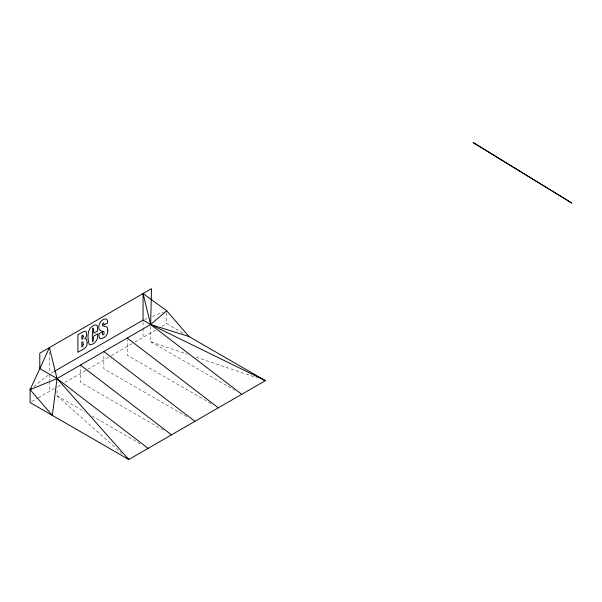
<?xml version="1.0" encoding="UTF-8"?>
<svg xmlns="http://www.w3.org/2000/svg" width="602" height="602" viewBox="0 0 602 602"><rect width="100%" height="100%" fill="white"/><g stroke="black" fill="none" stroke-linecap="round" stroke-linejoin="round"><path stroke-width="0.45" stroke-dasharray="3.01 2.26" d="M33.682 386.785L48.017 375.332M51.072 373.248L53.518 371.833M31.71 401.632L37.354 398.373M38.159 397.907L56.776 387.161M57.589 386.695L60.847 384.813M64.918 382.466L110.505 356.143M111.317 355.677L134.111 342.515M134.923 342.041L155.685 330.062M161.991 326.419L166.716 323.688L183.407 333.32M144.758 319.466L147.287 318.466M152.359 316.456L163.338 312.107M150.658 326.329L150.658 341.725L187.124 354.096M196.019 357.114L257.385 377.936M150.658 341.725L234.419 390.081M211.016 403.596L127.248 355.24L127.248 339.844M186.793 416.637L103.845 368.748L103.845 353.351M163.39 430.152L80.442 382.262L80.442 366.866M57.039 390.344L57.039 395.777L84.686 411.738M92.008 415.967L139.988 443.666M57.039 395.777L121.807 453.344M166.716 312.619L166.716 323.688M143.065 321.95L143.065 327.383M143.065 328.286L143.065 337.346M49.447 352.162L49.447 372.352M49.447 374.188L49.447 380.524M49.447 381.435L49.447 391.398"/><path stroke-width="0.9" d="M148.115 448.362L57.039 378.568L39.777 368.612L39.777 353.276L49.447 347.572L57.039 378.568L52.344 415.41L30.1 389.652L49.447 347.572L151.493 288.659L150.658 324.516L241.733 394.31M473.225 142.651L571.9 203.1L473.217 142.584M188.968 336.533L166.716 310.775L150.658 324.516L57.039 378.568L30.1 389.652L30.1 402.565L128.768 459.529L265.392 380.652L188.968 336.533L150.658 324.516L143.065 320.136L54.331 371.366M30.1 389.652L31.53 388.501M263.608 380.05L265.392 380.652L150.658 324.516L143.065 293.52L166.716 310.775M127.248 338.031L218.33 407.825M103.845 351.545L194.928 421.332M80.442 365.053L171.525 434.847M126.683 457.671L128.768 459.529L57.039 378.568M143.065 293.52L143.065 320.136M83.144 336.39L82.978 338.369L81.849 339.37L81.849 335.472L83.008 335.314L83.144 336.39M97.72 334.494C98.337 339.174 95.071 344.231 90.247 344.795L89.314 344.464C87.102 337.978 86.891 326.111 95.876 324.787L97.366 325.863L97.72 330.942L93.769 333.222C92.369 313.747 91.414 356.151 93.769 336.089L97.72 333.809L97.72 334.494M87.087 342.854C87.741 348.287 81.383 349.912 77.899 352.283L77.899 334.75L83.475 331.612L85.529 331.183L86.214 331.642L86.703 335.961L84.747 338.858L86.598 338.971L87.087 342.854M107.826 330.521C108.194 334.689 104.018 339.28 99.819 338.512L99.014 336.699L98.931 333.854L102.596 331.74C101.452 337.27 105.395 334.652 103.71 331.333C94.559 331.536 99.714 317.698 106.614 319.03L107.412 320.542L107.502 322.965L103.83 325.08C104.733 321.024 101.482 323.349 102.709 325.705L107.141 327.179L107.826 330.521M83.144 344.622L82.91 346.082L81.849 347L81.849 342.094L82.557 341.77L83.091 342.109L83.144 344.622"/></g></svg>
